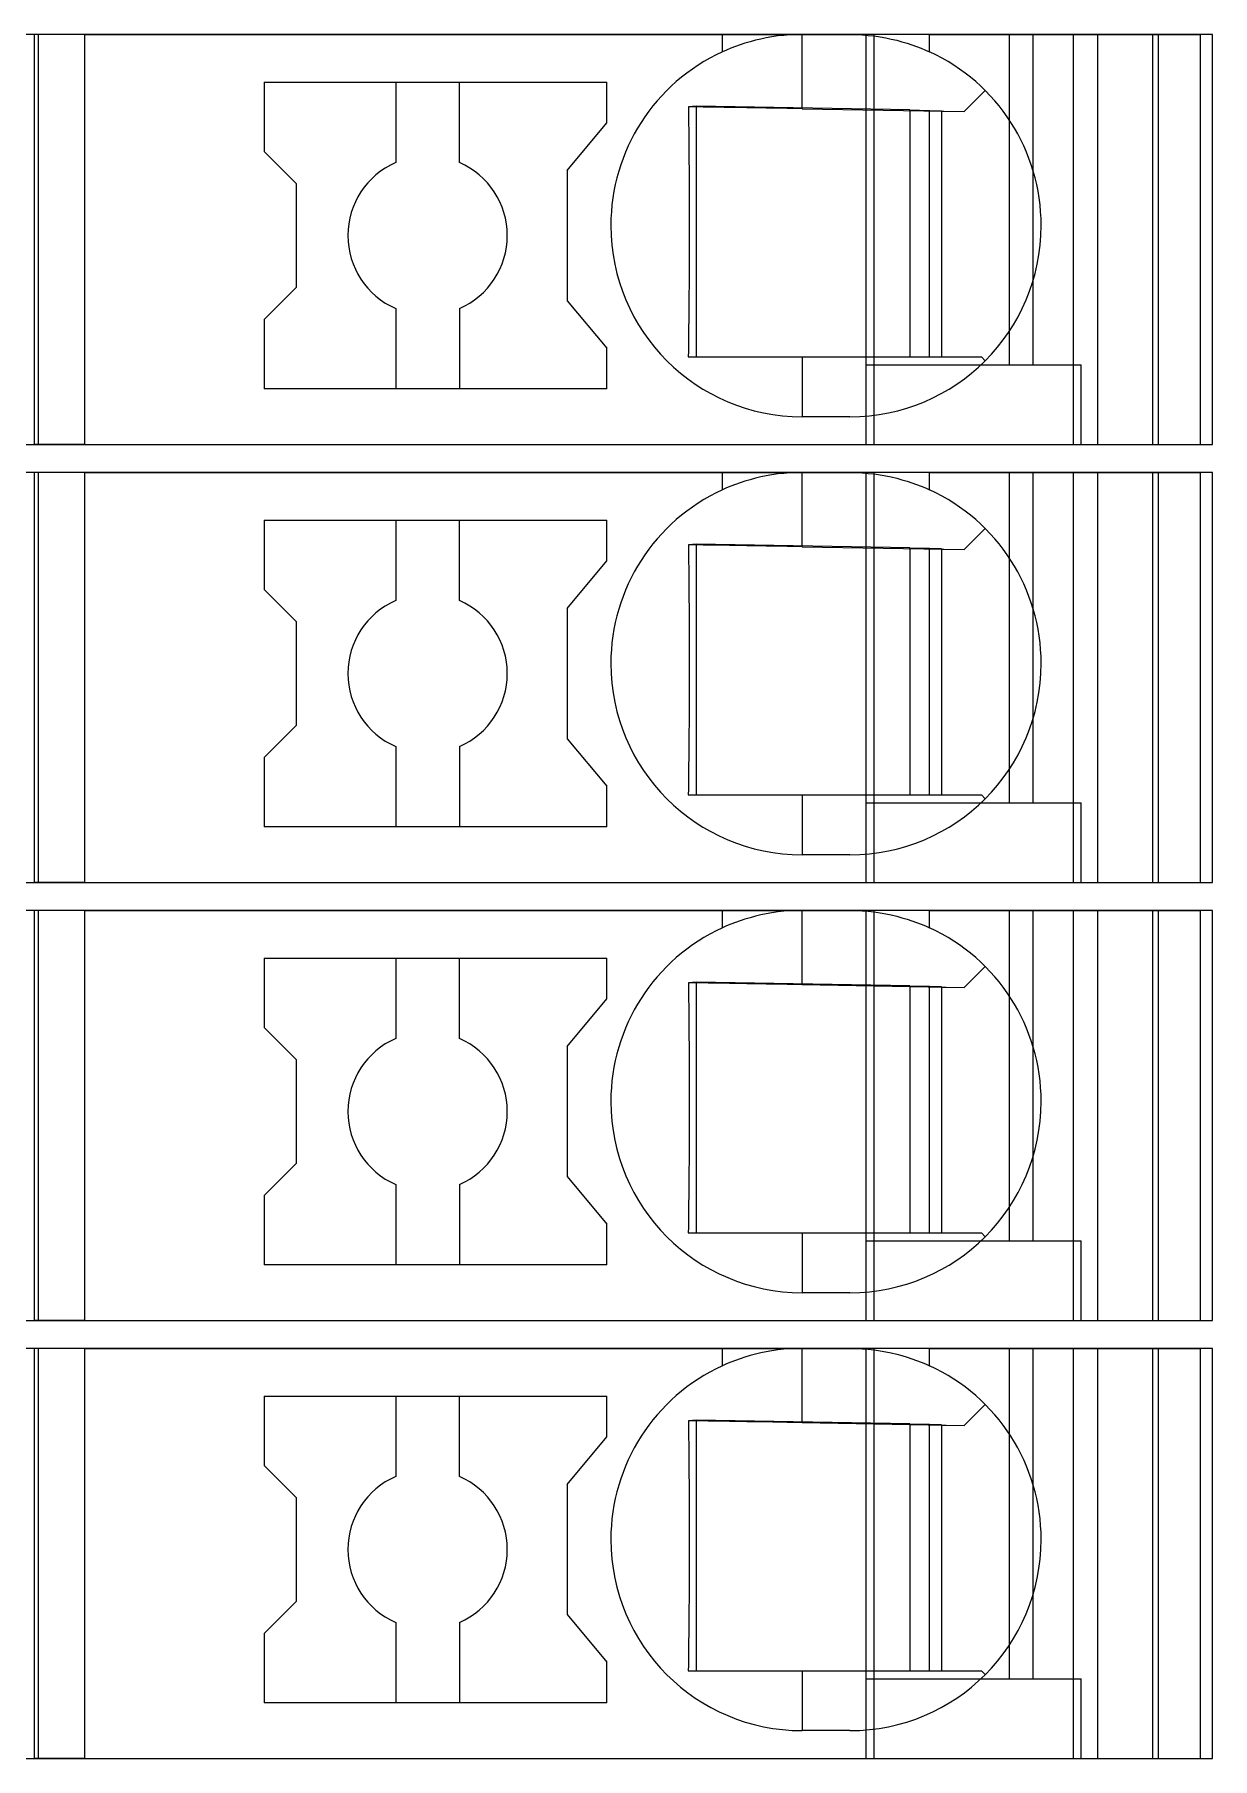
# Model space of a CAD drawing. Header units: millimetres. Extents: x 0 to 1680, y 0 to 1188.
# Drawn here: x 927.37 to 942.15, y 329.35 to 351 of the extents above; entities that cross this region are included whole.
import ezdxf
from ezdxf.enums import TextEntityAlignment as Align

# ---------------------------------------------------------------- set-up
doc = ezdxf.new("R2010")
doc.units = ezdxf.units.MM
for name, color, linetype, lineweight in [('EPLAN309', 5, 'Continuous', 5), ('EPLAN493', 5, 'Continuous', 5), ('MAIN-1', 7, 'Continuous', 5), ('MAIN-2', 7, 'Continuous', 5)]:
    doc.layers.add(name, color=color, linetype=linetype, lineweight=lineweight)
doc.styles.add('Tahoma', font='')
doc.styles.get('Tahoma').set_extended_font_data('Tahoma')

# ---------------------------------------------------------------- blocks, each defined once
blk = doc.blocks.new('EPLSYM_LibrarySPECIAL_Symbol12_Variant0_Placement8_10')
at = {"layer": 'EPLAN309', "lineweight": 13, "ltscale": 16}
blk.add_lwpolyline([(0, -5.15), (68.15, -5.15), (68.15, 0), (0, 0)], close=True, dxfattribs=at)
at = {"layer": 'EPLAN493', "color": 5, "style": 'Tahoma'}
blk.add_attdef('17_20450', text='', height=2.3478, dxfattribs=at).set_placement((0, -21.83478), align=Align.MIDDLE_RIGHT)
blk = doc.blocks.new('EPLSYM_LibrarySPECIAL_Symbol12_Variant0_Placement8_11')
at = {"layer": 'EPLAN309', "lineweight": 13, "ltscale": 16}
blk.add_lwpolyline([(0, -5.15), (68.15, -5.15), (68.15, 0), (0, 0)], close=True, dxfattribs=at)
at = {"layer": 'EPLAN493', "color": 5, "style": 'Tahoma'}
blk.add_attdef('17_20450', text='', height=2.3478, dxfattribs=at).set_placement((0, -21.83478), align=Align.MIDDLE_RIGHT)
blk = doc.blocks.new('EPLSYM_LibrarySPECIAL_Symbol12_Variant0_Placement8_12')
at = {"layer": 'EPLAN309', "lineweight": 13, "ltscale": 16}
blk.add_lwpolyline([(0, -5.15), (68.15, -5.15), (68.15, 0), (0, 0)], close=True, dxfattribs=at)
at = {"layer": 'EPLAN493', "color": 5, "style": 'Tahoma'}
blk.add_attdef('17_20450', text='', height=2.3478, dxfattribs=at).set_placement((0, -21.83478), align=Align.MIDDLE_RIGHT)
blk = doc.blocks.new('EPLSYM_LibrarySPECIAL_Symbol12_Variant0_Placement8_13')
at = {"layer": 'EPLAN309', "lineweight": 13, "ltscale": 16}
blk.add_lwpolyline([(0, -5.15), (68.15, -5.15), (68.15, 0), (0, 0)], close=True, dxfattribs=at)
at = {"layer": 'EPLAN493', "color": 5, "style": 'Tahoma'}
blk.add_attdef('17_20450', text='', height=2.3478, dxfattribs=at).set_placement((0, -21.83478), align=Align.MIDDLE_RIGHT)

msp = doc.modelspace()

# ---------------------------------------------------------------- linework, layer by layer
at = {"layer": 'MAIN-1'}
for p, q in [((928, 351), (927.367, 351)), ((927.367, 345.85), (927.367, 351)), ((928, 351), (936, 351)), ((928, 345.85), (928, 351)), ((936, 351), (937, 351)), ((936, 350.782), (936, 351)), ((936.551, 350.958), (936.481, 350.943)), ((936.622, 350.97), (936.551, 350.958)), ((936.696, 350.981), (936.622, 350.97)), ((936.771, 350.989), (936.696, 350.981)), ((936.847, 350.995), (936.771, 350.989)), ((936.923, 350.999), (936.847, 350.995)), ((937, 351), (936.923, 350.999)), ((937, 350.068), (937, 351)), ((937, 351), (937.6, 351)), ((937.6, 351), (937.677, 350.999)), ((938.6, 351), (937.6, 351)), ((937.677, 350.999), (937.753, 350.995)), ((937.753, 350.995), (937.829, 350.989)), ((937.829, 350.989), (937.904, 350.981)), ((937.904, 350.981), (937.978, 350.97)), ((937.978, 350.97), (938.049, 350.958)), ((938.049, 350.958), (938.119, 350.943)), ((938.6, 351), (942, 351)), ((938.6, 350.782), (938.6, 351)), ((942, 345.85), (942, 351)), ((936.052, 350.805), (936, 350.782)), ((936.106, 350.827), (936.052, 350.805)), ((936.163, 350.849), (936.106, 350.827)), ((936.222, 350.87), (936.163, 350.849)), ((936.283, 350.89), (936.222, 350.87)), ((936.347, 350.909), (936.283, 350.89)), ((936.413, 350.927), (936.347, 350.909)), ((936.481, 350.943), (936.413, 350.927)), ((938.119, 350.943), (938.187, 350.927)), ((938.187, 350.927), (938.253, 350.909)), ((938.253, 350.909), (938.317, 350.89)), ((938.317, 350.89), (938.378, 350.87)), ((938.378, 350.87), (938.437, 350.849)), ((938.437, 350.849), (938.494, 350.827)), ((938.494, 350.827), (938.548, 350.805)), ((938.548, 350.805), (938.6, 350.782)), ((930.25, 350.4), (930.25, 349.529)), ((930.25, 350.4), (934.55, 350.4)), ((931.9, 350.4), (931.9, 349.392)), ((932.7, 349.392), (932.7, 350.4)), ((934.55, 349.889), (934.55, 350.4)), ((939.033, 350.033), (939.297, 350.297)), ((935.574, 350.092), (935.574, 350.022)), ((935.635, 350.091), (935.574, 350.092)), ((935.696, 350.09), (935.635, 350.091)), ((935.671, 350.091), (935.671, 346.95)), ((935.759, 350.089), (935.696, 350.09)), ((935.822, 350.088), (935.759, 350.089)), ((935.887, 350.087), (935.822, 350.088)), ((935.953, 350.086), (935.887, 350.087)), ((936.021, 350.085), (935.953, 350.086)), ((936.09, 350.084), (936.021, 350.085)), ((936.16, 350.082), (936.09, 350.084)), ((936.233, 350.081), (936.16, 350.082)), ((936.307, 350.08), (936.233, 350.081)), ((934.05, 349.293), (934.55, 349.889)), ((935.574, 350.022), (935.575, 349.95)), ((935.575, 349.95), (935.576, 349.877)), ((935.576, 349.877), (935.577, 349.803)), ((936.385, 350.079), (936.307, 350.08)), ((936.464, 350.077), (936.385, 350.079)), ((936.547, 350.076), (936.464, 350.077)), ((936.632, 350.075), (936.547, 350.076)), ((936.72, 350.073), (936.632, 350.075)), ((936.812, 350.071), (936.72, 350.073)), ((936.905, 350.07), (936.812, 350.071)), ((937, 350.068), (936.905, 350.07)), ((937, 350.068), (939.033, 350.033)), ((938.35, 350.045), (938.35, 346.95)), ((938.6, 346.95), (938.6, 350.04)), ((938.75, 350.038), (938.75, 346.95)), ((935.577, 349.803), (935.577, 349.727)), ((935.577, 349.727), (935.578, 349.649)), ((935.578, 349.649), (935.579, 349.57)), ((930.65, 349.129), (930.25, 349.529)), ((935.579, 349.57), (935.58, 349.488)), ((935.58, 349.488), (935.58, 349.404)), ((934.05, 349.293), (934.05, 347.657)), ((935.58, 349.404), (935.581, 349.317)), ((935.581, 349.317), (935.581, 349.226)), ((935.581, 349.226), (935.582, 349.132)), ((930.65, 349.129), (930.65, 347.821)), ((935.582, 349.132), (935.582, 349.034)), ((935.582, 349.034), (935.583, 348.931)), ((935.583, 348.931), (935.583, 348.824)), ((935.583, 348.824), (935.583, 348.713)), ((935.583, 348.713), (935.583, 348.6)), ((935.583, 348.6), (935.583, 348.479)), ((935.583, 348.479), (935.583, 348.361)), ((935.583, 348.361), (935.583, 348.247)), ((935.583, 348.247), (935.582, 348.138)), ((935.582, 348.138), (935.582, 348.034)), ((935.582, 348.034), (935.581, 347.934)), ((935.581, 347.934), (935.581, 347.839)), ((930.65, 347.821), (930.25, 347.421)), ((935.58, 347.748), (935.579, 347.659)), ((935.581, 347.839), (935.58, 347.748)), ((931.9, 347.558), (931.9, 346.55)), ((932.7, 347.558), (932.7, 346.55)), ((934.05, 347.657), (934.55, 347.061)), ((935.578, 347.49), (935.577, 347.408)), ((935.579, 347.659), (935.578, 347.573)), ((935.578, 347.573), (935.578, 347.49)), ((930.25, 347.421), (930.25, 346.55)), ((935.576, 347.329), (935.575, 347.25)), ((935.577, 347.408), (935.576, 347.329)), ((934.55, 346.55), (934.55, 347.061)), ((935.574, 347.098), (935.573, 347.024)), ((935.575, 347.25), (935.574, 347.174)), ((935.574, 347.174), (935.574, 347.098)), ((935.573, 347.024), (935.572, 346.95)), ((935.572, 346.95), (935.633, 346.95)), ((935.633, 346.95), (935.695, 346.95)), ((935.695, 346.95), (935.759, 346.95)), ((935.759, 346.95), (935.823, 346.95)), ((935.823, 346.95), (935.889, 346.95)), ((935.889, 346.95), (935.955, 346.95)), ((935.955, 346.95), (936.024, 346.95)), ((936.024, 346.95), (936.093, 346.95)), ((936.093, 346.95), (936.165, 346.95)), ((936.165, 346.95), (936.239, 346.95)), ((936.239, 346.95), (936.314, 346.95)), ((936.314, 346.95), (936.392, 346.95)), ((936.392, 346.95), (936.472, 346.95)), ((936.472, 346.95), (936.555, 346.95)), ((936.555, 346.95), (936.64, 346.95)), ((936.64, 346.95), (936.727, 346.95)), ((936.727, 346.95), (936.817, 346.95)), ((936.817, 346.95), (936.908, 346.95)), ((936.908, 346.95), (937, 346.95)), ((937, 346.95), (937, 346.2)), ((937, 346.95), (939.25, 346.95)), ((939.297, 346.903), (939.25, 346.95)), ((934.55, 346.55), (930.25, 346.55)), ((937.6, 346.2), (937, 346.2)), ((928, 345.85), (927.367, 345.85)), ((928, 345.85), (942, 345.85)), ((940.5, 345.85), (940.5, 345.85)), ((928, 345.5), (927.367, 345.5)), ((927.367, 340.35), (927.367, 345.5)), ((928, 345.5), (936, 345.5)), ((928, 340.35), (928, 345.5)), ((936, 345.5), (937, 345.5)), ((936, 345.282), (936, 345.5)), ((936.106, 345.327), (936.052, 345.305)), ((936.163, 345.349), (936.106, 345.327)), ((936.222, 345.37), (936.163, 345.349)), ((936.283, 345.39), (936.222, 345.37)), ((936.347, 345.409), (936.283, 345.39)), ((936.413, 345.427), (936.347, 345.409)), ((936.481, 345.443), (936.413, 345.427)), ((936.551, 345.458), (936.481, 345.443)), ((936.622, 345.47), (936.551, 345.458)), ((936.696, 345.481), (936.622, 345.47)), ((936.771, 345.489), (936.696, 345.481)), ((936.847, 345.495), (936.771, 345.489)), ((936.923, 345.499), (936.847, 345.495)), ((937, 345.5), (936.923, 345.499)), ((937, 344.568), (937, 345.5)), ((937, 345.5), (937.6, 345.5)), ((937.6, 345.5), (937.677, 345.499)), ((938.6, 345.5), (937.6, 345.5)), ((937.677, 345.499), (937.753, 345.495)), ((937.753, 345.495), (937.829, 345.489)), ((937.829, 345.489), (937.904, 345.481)), ((937.904, 345.481), (937.978, 345.47)), ((937.978, 345.47), (938.049, 345.458)), ((938.049, 345.458), (938.119, 345.443)), ((938.119, 345.443), (938.187, 345.427)), ((938.187, 345.427), (938.253, 345.409)), ((938.253, 345.409), (938.317, 345.39)), ((938.317, 345.39), (938.378, 345.37)), ((938.378, 345.37), (938.437, 345.349)), ((938.437, 345.349), (938.494, 345.327)), ((938.494, 345.327), (938.548, 345.305)), ((938.6, 345.5), (942, 345.5)), ((938.6, 345.282), (938.6, 345.5)), ((942, 340.35), (942, 345.5)), ((936.052, 345.305), (936, 345.282)), ((938.548, 345.305), (938.6, 345.282)), ((930.25, 344.9), (930.25, 344.029)), ((930.25, 344.9), (934.55, 344.9)), ((931.9, 344.9), (931.9, 343.892)), ((932.7, 343.892), (932.7, 344.9)), ((934.55, 344.389), (934.55, 344.9)), ((939.033, 344.533), (939.297, 344.797)), ((935.574, 344.592), (935.574, 344.522)), ((935.635, 344.591), (935.574, 344.592)), ((935.574, 344.522), (935.575, 344.45)), ((935.696, 344.59), (935.635, 344.591)), ((935.671, 344.591), (935.671, 341.45)), ((935.759, 344.589), (935.696, 344.59)), ((935.822, 344.588), (935.759, 344.589)), ((935.887, 344.587), (935.822, 344.588)), ((935.953, 344.586), (935.887, 344.587)), ((936.021, 344.585), (935.953, 344.586)), ((936.09, 344.584), (936.021, 344.585)), ((936.16, 344.582), (936.09, 344.584)), ((936.233, 344.581), (936.16, 344.582)), ((936.307, 344.58), (936.233, 344.581)), ((936.385, 344.579), (936.307, 344.58)), ((936.464, 344.577), (936.385, 344.579)), ((936.547, 344.576), (936.464, 344.577)), ((936.632, 344.575), (936.547, 344.576)), ((936.72, 344.573), (936.632, 344.575)), ((936.812, 344.571), (936.72, 344.573)), ((936.905, 344.57), (936.812, 344.571)), ((937, 344.568), (936.905, 344.57)), ((937, 344.568), (939.033, 344.533)), ((938.35, 344.545), (938.35, 341.45)), ((938.6, 341.45), (938.6, 344.54)), ((938.75, 344.538), (938.75, 341.45)), ((934.05, 343.793), (934.55, 344.389)), ((935.575, 344.45), (935.576, 344.377)), ((935.576, 344.377), (935.577, 344.303)), ((935.577, 344.303), (935.577, 344.227)), ((930.65, 343.629), (930.25, 344.029)), ((935.577, 344.227), (935.578, 344.149)), ((935.578, 344.149), (935.579, 344.07)), ((935.579, 344.07), (935.58, 343.988)), ((935.58, 343.988), (935.58, 343.904)), ((935.58, 343.904), (935.581, 343.817)), ((935.581, 343.817), (935.581, 343.726)), ((930.65, 343.629), (930.65, 342.321)), ((934.05, 343.793), (934.05, 342.157)), ((935.581, 343.726), (935.582, 343.632)), ((935.582, 343.632), (935.582, 343.534)), ((935.582, 343.534), (935.583, 343.431)), ((935.583, 343.431), (935.583, 343.324)), ((935.583, 343.324), (935.583, 343.213)), ((935.583, 343.213), (935.583, 343.1)), ((935.583, 343.1), (935.583, 342.979)), ((935.583, 342.979), (935.583, 342.861)), ((935.583, 342.747), (935.582, 342.638)), ((935.583, 342.861), (935.583, 342.747)), ((935.582, 342.534), (935.581, 342.434)), ((935.582, 342.638), (935.582, 342.534)), ((930.65, 342.321), (930.25, 341.921)), ((935.581, 342.339), (935.58, 342.248)), ((935.581, 342.434), (935.581, 342.339)), ((934.05, 342.157), (934.55, 341.561)), ((935.579, 342.159), (935.578, 342.073)), ((935.578, 342.073), (935.578, 341.99)), ((935.58, 342.248), (935.579, 342.159)), ((930.25, 341.921), (930.25, 341.05)), ((931.9, 342.058), (931.9, 341.05)), ((932.7, 342.058), (932.7, 341.05)), ((935.577, 341.908), (935.576, 341.829)), ((935.578, 341.99), (935.577, 341.908)), ((935.575, 341.75), (935.574, 341.674)), ((935.574, 341.674), (935.574, 341.598)), ((935.576, 341.829), (935.575, 341.75)), ((934.55, 341.05), (934.55, 341.561)), ((935.573, 341.524), (935.572, 341.45)), ((935.572, 341.45), (935.633, 341.45)), ((935.574, 341.598), (935.573, 341.524)), ((935.633, 341.45), (935.695, 341.45)), ((935.695, 341.45), (935.759, 341.45)), ((935.759, 341.45), (935.823, 341.45)), ((935.823, 341.45), (935.889, 341.45)), ((935.889, 341.45), (935.955, 341.45)), ((935.955, 341.45), (936.024, 341.45)), ((936.024, 341.45), (936.093, 341.45)), ((936.093, 341.45), (936.165, 341.45)), ((936.165, 341.45), (936.239, 341.45)), ((936.239, 341.45), (936.314, 341.45)), ((936.314, 341.45), (936.392, 341.45)), ((936.392, 341.45), (936.472, 341.45)), ((936.472, 341.45), (936.555, 341.45)), ((936.555, 341.45), (936.64, 341.45)), ((936.64, 341.45), (936.727, 341.45)), ((936.727, 341.45), (936.817, 341.45)), ((936.817, 341.45), (936.908, 341.45)), ((936.908, 341.45), (937, 341.45)), ((937, 341.45), (937, 340.7)), ((937, 341.45), (939.25, 341.45)), ((939.297, 341.403), (939.25, 341.45)), ((934.55, 341.05), (930.25, 341.05)), ((937.6, 340.7), (937, 340.7)), ((928, 340.35), (927.367, 340.35)), ((928, 340.35), (942, 340.35)), ((940.5, 340.35), (940.5, 340.35)), ((928, 340), (927.367, 340)), ((927.367, 334.85), (927.367, 340)), ((928, 340), (936, 340)), ((928, 334.85), (928, 340)), ((936, 340), (937, 340)), ((936, 339.782), (936, 340)), ((936.347, 339.909), (936.283, 339.89)), ((936.413, 339.927), (936.347, 339.909)), ((936.481, 339.943), (936.413, 339.927)), ((936.551, 339.958), (936.481, 339.943)), ((936.622, 339.97), (936.551, 339.958)), ((936.696, 339.981), (936.622, 339.97)), ((936.771, 339.989), (936.696, 339.981)), ((936.847, 339.995), (936.771, 339.989)), ((936.923, 339.999), (936.847, 339.995)), ((937, 340), (936.923, 339.999)), ((937, 339.068), (937, 340)), ((937, 340), (937.6, 340)), ((937.6, 340), (937.677, 339.999)), ((938.6, 340), (937.6, 340)), ((937.677, 339.999), (937.753, 339.995)), ((937.753, 339.995), (937.829, 339.989)), ((937.829, 339.989), (937.904, 339.981)), ((937.904, 339.981), (937.978, 339.97)), ((937.978, 339.97), (938.049, 339.958)), ((938.049, 339.958), (938.119, 339.943)), ((938.119, 339.943), (938.187, 339.927)), ((938.187, 339.927), (938.253, 339.909)), ((938.253, 339.909), (938.317, 339.89)), ((938.6, 340), (942, 340)), ((938.6, 339.782), (938.6, 340)), ((942, 334.85), (942, 340)), ((936.052, 339.805), (936, 339.782)), ((936.106, 339.827), (936.052, 339.805)), ((936.163, 339.849), (936.106, 339.827)), ((936.222, 339.87), (936.163, 339.849)), ((936.283, 339.89), (936.222, 339.87)), ((938.317, 339.89), (938.378, 339.87)), ((938.378, 339.87), (938.437, 339.849)), ((938.437, 339.849), (938.494, 339.827)), ((938.494, 339.827), (938.548, 339.805)), ((938.548, 339.805), (938.6, 339.782)), ((930.25, 339.4), (930.25, 338.529)), ((930.25, 339.4), (934.55, 339.4)), ((931.9, 339.4), (931.9, 338.392)), ((932.7, 338.392), (932.7, 339.4)), ((934.55, 338.889), (934.55, 339.4)), ((939.033, 339.033), (939.297, 339.297)), ((935.574, 339.092), (935.574, 339.022)), ((935.635, 339.091), (935.574, 339.092)), ((935.696, 339.09), (935.635, 339.091)), ((935.671, 339.091), (935.671, 335.95)), ((935.759, 339.089), (935.696, 339.09)), ((935.822, 339.088), (935.759, 339.089)), ((935.887, 339.087), (935.822, 339.088)), ((935.953, 339.086), (935.887, 339.087)), ((936.021, 339.085), (935.953, 339.086)), ((936.09, 339.084), (936.021, 339.085)), ((936.16, 339.082), (936.09, 339.084)), ((936.233, 339.081), (936.16, 339.082)), ((936.307, 339.08), (936.233, 339.081)), ((936.385, 339.079), (936.307, 339.08)), ((936.464, 339.077), (936.385, 339.079)), ((936.547, 339.076), (936.464, 339.077)), ((936.632, 339.075), (936.547, 339.076)), ((936.72, 339.073), (936.632, 339.075)), ((936.812, 339.071), (936.72, 339.073)), ((936.905, 339.07), (936.812, 339.071)), ((937, 339.068), (936.905, 339.07)), ((937, 339.068), (939.033, 339.033)), ((938.35, 339.045), (938.35, 335.95)), ((938.6, 335.95), (938.6, 339.04)), ((934.05, 338.293), (934.55, 338.889)), ((935.574, 339.022), (935.575, 338.95)), ((935.575, 338.95), (935.576, 338.877)), ((935.576, 338.877), (935.577, 338.803)), ((938.75, 339.038), (938.75, 335.95)), ((935.577, 338.803), (935.577, 338.727)), ((935.577, 338.727), (935.578, 338.649)), ((935.578, 338.649), (935.579, 338.57)), ((930.65, 338.129), (930.25, 338.529)), ((935.579, 338.57), (935.58, 338.488)), ((935.58, 338.488), (935.58, 338.404)), ((935.58, 338.404), (935.581, 338.317)), ((934.05, 338.293), (934.05, 336.657)), ((935.581, 338.317), (935.581, 338.226)), ((935.581, 338.226), (935.582, 338.132)), ((930.65, 338.129), (930.65, 336.821)), ((935.582, 338.132), (935.582, 338.034)), ((935.582, 338.034), (935.583, 337.931)), ((935.583, 337.931), (935.583, 337.824)), ((935.583, 337.824), (935.583, 337.713)), ((935.583, 337.713), (935.583, 337.6)), ((935.583, 337.6), (935.583, 337.479)), ((935.583, 337.479), (935.583, 337.361)), ((935.583, 337.361), (935.583, 337.247)), ((935.583, 337.247), (935.582, 337.138)), ((935.582, 337.138), (935.582, 337.034)), ((935.582, 337.034), (935.581, 336.934)), ((935.581, 336.934), (935.581, 336.839)), ((930.65, 336.821), (930.25, 336.421)), ((935.579, 336.659), (935.578, 336.573)), ((935.58, 336.748), (935.579, 336.659)), ((935.581, 336.839), (935.58, 336.748)), ((931.9, 336.558), (931.9, 335.55)), ((932.7, 336.558), (932.7, 335.55)), ((934.05, 336.657), (934.55, 336.061)), ((935.578, 336.49), (935.577, 336.408)), ((935.578, 336.573), (935.578, 336.49)), ((930.25, 336.421), (930.25, 335.55)), ((935.575, 336.25), (935.574, 336.174)), ((935.576, 336.329), (935.575, 336.25)), ((935.577, 336.408), (935.576, 336.329)), ((934.55, 335.55), (934.55, 336.061)), ((935.573, 336.024), (935.572, 335.95)), ((935.574, 336.098), (935.573, 336.024)), ((935.574, 336.174), (935.574, 336.098)), ((935.572, 335.95), (935.633, 335.95)), ((935.633, 335.95), (935.695, 335.95)), ((935.695, 335.95), (935.759, 335.95)), ((935.759, 335.95), (935.823, 335.95)), ((935.823, 335.95), (935.889, 335.95)), ((935.889, 335.95), (935.955, 335.95)), ((935.955, 335.95), (936.024, 335.95)), ((936.024, 335.95), (936.093, 335.95)), ((936.093, 335.95), (936.165, 335.95)), ((936.165, 335.95), (936.239, 335.95)), ((936.239, 335.95), (936.314, 335.95)), ((936.314, 335.95), (936.392, 335.95)), ((936.392, 335.95), (936.472, 335.95)), ((936.472, 335.95), (936.555, 335.95)), ((936.555, 335.95), (936.64, 335.95)), ((936.64, 335.95), (936.727, 335.95)), ((936.727, 335.95), (936.817, 335.95)), ((936.817, 335.95), (936.908, 335.95)), ((936.908, 335.95), (937, 335.95)), ((937, 335.95), (937, 335.2)), ((937, 335.95), (939.25, 335.95)), ((939.297, 335.903), (939.25, 335.95)), ((934.55, 335.55), (930.25, 335.55)), ((937.6, 335.2), (937, 335.2)), ((928, 334.85), (927.367, 334.85)), ((928, 334.85), (942, 334.85)), ((940.5, 334.85), (940.5, 334.85)), ((928, 334.5), (927.367, 334.5)), ((927.367, 329.35), (927.367, 334.5)), ((928, 334.5), (936, 334.5)), ((928, 329.35), (928, 334.5)), ((936, 334.5), (937, 334.5)), ((936, 334.282), (936, 334.5)), ((936.847, 334.495), (936.771, 334.489)), ((936.923, 334.499), (936.847, 334.495)), ((937, 334.5), (936.923, 334.499)), ((937, 333.568), (937, 334.5)), ((937, 334.5), (937.6, 334.5)), ((937.6, 334.5), (937.677, 334.499)), ((938.6, 334.5), (937.6, 334.5)), ((937.677, 334.499), (937.753, 334.495)), ((937.753, 334.495), (937.829, 334.489)), ((938.6, 334.5), (942, 334.5)), ((938.6, 334.282), (938.6, 334.5)), ((942, 329.35), (942, 334.5)), ((936.052, 334.305), (936, 334.282)), ((936.106, 334.327), (936.052, 334.305)), ((936.163, 334.349), (936.106, 334.327)), ((936.222, 334.37), (936.163, 334.349)), ((936.283, 334.39), (936.222, 334.37)), ((936.347, 334.409), (936.283, 334.39)), ((936.413, 334.427), (936.347, 334.409)), ((936.481, 334.443), (936.413, 334.427)), ((936.551, 334.458), (936.481, 334.443)), ((936.622, 334.47), (936.551, 334.458)), ((936.696, 334.481), (936.622, 334.47)), ((936.771, 334.489), (936.696, 334.481)), ((937.829, 334.489), (937.904, 334.481)), ((937.904, 334.481), (937.978, 334.47)), ((937.978, 334.47), (938.049, 334.458)), ((938.049, 334.458), (938.119, 334.443)), ((938.119, 334.443), (938.187, 334.427)), ((938.187, 334.427), (938.253, 334.409)), ((938.253, 334.409), (938.317, 334.39)), ((938.317, 334.39), (938.378, 334.37)), ((938.378, 334.37), (938.437, 334.349)), ((938.437, 334.349), (938.494, 334.327)), ((938.494, 334.327), (938.548, 334.305)), ((938.548, 334.305), (938.6, 334.282)), ((930.25, 333.9), (930.25, 333.029)), ((930.25, 333.9), (934.55, 333.9)), ((931.9, 333.9), (931.9, 332.892)), ((932.7, 332.892), (932.7, 333.9)), ((934.55, 333.389), (934.55, 333.9)), ((939.033, 333.533), (939.297, 333.797)), ((935.574, 333.592), (935.574, 333.522)), ((935.635, 333.591), (935.574, 333.592)), ((935.574, 333.522), (935.575, 333.45)), ((935.575, 333.45), (935.576, 333.377)), ((935.696, 333.59), (935.635, 333.591)), ((935.671, 333.591), (935.671, 330.45)), ((935.759, 333.589), (935.696, 333.59)), ((935.822, 333.588), (935.759, 333.589)), ((935.887, 333.587), (935.822, 333.588)), ((935.953, 333.586), (935.887, 333.587)), ((936.021, 333.585), (935.953, 333.586)), ((936.09, 333.584), (936.021, 333.585)), ((936.16, 333.582), (936.09, 333.584)), ((936.233, 333.581), (936.16, 333.582)), ((936.307, 333.58), (936.233, 333.581)), ((936.385, 333.579), (936.307, 333.58)), ((936.464, 333.577), (936.385, 333.579)), ((936.547, 333.576), (936.464, 333.577)), ((936.632, 333.575), (936.547, 333.576)), ((936.72, 333.573), (936.632, 333.575)), ((936.812, 333.571), (936.72, 333.573)), ((936.905, 333.57), (936.812, 333.571)), ((937, 333.568), (936.905, 333.57)), ((937, 333.568), (939.033, 333.533)), ((938.35, 333.545), (938.35, 330.45)), ((938.6, 330.45), (938.6, 333.54)), ((938.75, 333.538), (938.75, 330.45)), ((934.05, 332.793), (934.55, 333.389)), ((935.576, 333.377), (935.577, 333.303)), ((935.577, 333.303), (935.577, 333.227)), ((935.577, 333.227), (935.578, 333.149)), ((930.65, 332.629), (930.25, 333.029)), ((935.578, 333.149), (935.579, 333.07)), ((935.579, 333.07), (935.58, 332.988)), ((935.58, 332.988), (935.58, 332.904)), ((934.05, 332.793), (934.05, 331.157)), ((935.58, 332.904), (935.581, 332.817)), ((935.581, 332.817), (935.581, 332.726)), ((930.65, 332.629), (930.65, 331.321)), ((935.581, 332.726), (935.582, 332.632)), ((935.582, 332.632), (935.582, 332.534)), ((935.582, 332.534), (935.583, 332.431)), ((935.583, 332.431), (935.583, 332.324)), ((935.583, 332.324), (935.583, 332.213)), ((935.583, 332.213), (935.583, 332.1)), ((935.583, 332.1), (935.583, 331.979)), ((935.583, 331.979), (935.583, 331.861)), ((935.583, 331.747), (935.582, 331.638)), ((935.583, 331.861), (935.583, 331.747)), ((935.582, 331.534), (935.581, 331.434)), ((935.582, 331.638), (935.582, 331.534)), ((930.65, 331.321), (930.25, 330.921)), ((935.58, 331.248), (935.579, 331.159)), ((935.581, 331.339), (935.58, 331.248)), ((935.581, 331.434), (935.581, 331.339)), ((931.9, 331.058), (931.9, 330.05)), ((932.7, 331.058), (932.7, 330.05)), ((934.05, 331.157), (934.55, 330.561)), ((935.579, 331.159), (935.578, 331.073)), ((935.578, 331.073), (935.578, 330.99)), ((930.25, 330.921), (930.25, 330.05)), ((935.576, 330.829), (935.575, 330.75)), ((935.577, 330.908), (935.576, 330.829)), ((935.578, 330.99), (935.577, 330.908)), ((935.574, 330.598), (935.573, 330.524)), ((935.575, 330.75), (935.574, 330.674)), ((935.574, 330.674), (935.574, 330.598)), ((934.55, 330.05), (934.55, 330.561)), ((935.573, 330.524), (935.572, 330.45)), ((935.572, 330.45), (935.633, 330.45)), ((935.633, 330.45), (935.695, 330.45)), ((935.695, 330.45), (935.759, 330.45)), ((935.759, 330.45), (935.823, 330.45)), ((935.823, 330.45), (935.889, 330.45)), ((935.889, 330.45), (935.955, 330.45)), ((935.955, 330.45), (936.024, 330.45)), ((936.024, 330.45), (936.093, 330.45)), ((936.093, 330.45), (936.165, 330.45)), ((936.165, 330.45), (936.239, 330.45)), ((936.239, 330.45), (936.314, 330.45)), ((936.314, 330.45), (936.392, 330.45)), ((936.392, 330.45), (936.472, 330.45)), ((936.472, 330.45), (936.555, 330.45)), ((936.555, 330.45), (936.64, 330.45)), ((936.64, 330.45), (936.727, 330.45)), ((936.727, 330.45), (936.817, 330.45)), ((936.817, 330.45), (936.908, 330.45)), ((936.908, 330.45), (937, 330.45)), ((937, 330.45), (937, 329.7)), ((937, 330.45), (939.25, 330.45)), ((939.297, 330.403), (939.25, 330.45)), ((934.55, 330.05), (930.25, 330.05)), ((937.6, 329.7), (937, 329.7)), ((928, 329.35), (927.367, 329.35)), ((928, 329.35), (942, 329.35)), ((940.5, 329.35), (940.5, 329.35))]:
    msp.add_line(p, q, dxfattribs=at)
for centre, radius, start, end in [((937, 348.6), 2.4, 114.6244, 180), ((937.6, 348.6), 2.4, 0, 65.3756), ((932.3, 348.475), 1, 113.5782, 180), ((932.3, 348.475), 1, 0, 66.4218), ((937, 348.6), 2.4, 180, 270), ((937.6, 348.6), 2.4, 270, 0), ((932.3, 348.475), 1, 180, 246.4218), ((932.3, 348.475), 1, 293.5782, 0), ((937, 343.1), 2.4, 114.6244, 180), ((937.6, 343.1), 2.4, 0, 65.3756), ((932.3, 342.975), 1, 113.5782, 180), ((932.3, 342.975), 1, 0, 66.4218), ((932.3, 342.975), 1, 180, 246.4218), ((932.3, 342.975), 1, 293.5782, 0), ((937, 343.1), 2.4, 180, 270), ((937.6, 343.1), 2.4, 270, 0), ((937, 337.6), 2.4, 114.6244, 180), ((937.6, 337.6), 2.4, 0, 65.3756), ((932.3, 337.475), 1, 113.5782, 180), ((932.3, 337.475), 1, 0, 66.4218), ((937, 337.6), 2.4, 180, 270), ((937.6, 337.6), 2.4, 270, 0), ((932.3, 337.475), 1, 180, 246.4218), ((932.3, 337.475), 1, 293.5782, 0), ((937, 332.1), 2.4, 114.6244, 180), ((937.6, 332.1), 2.4, 0, 65.3756), ((932.3, 331.975), 1, 113.5782, 180), ((932.3, 331.975), 1, 0, 66.4218), ((932.3, 331.975), 1, 180, 246.4218), ((932.3, 331.975), 1, 293.5782, 0), ((937, 332.1), 2.4, 180, 270), ((937.6, 332.1), 2.4, 270, 0)]:
    msp.add_arc(centre, radius, start, end, dxfattribs=at)
at = {"layer": 'MAIN-2'}
for p, q in [((927.414, 351), (927.414, 345.85)), ((937.8, 351), (937.8, 345.85)), ((937.898, 351), (937.898, 345.85)), ((939.6, 351), (939.6, 346.85)), ((939.9, 346.85), (939.9, 351)), ((940.4, 351), (940.4, 345.85)), ((940.709, 345.85), (940.709, 351)), ((941.4, 345.85), (941.4, 351)), ((941.47, 351), (941.47, 345.85)), ((935.671, 350.1), (935.574, 350.092)), ((935.671, 350.1), (935.671, 350.091)), ((938.35, 350.053), (935.671, 350.1)), ((938.35, 350.048), (938.35, 350.053)), ((938.6, 350.043), (938.35, 350.048)), ((938.35, 350.048), (938.35, 350.045)), ((938.6, 350.043), (938.6, 350.042)), ((938.75, 350.039), (938.6, 350.042)), ((938.6, 350.04), (938.6, 350.042)), ((938.75, 350.038), (938.75, 350.039)), ((938.75, 350.038), (939.033, 350.033)), ((938.75, 350.038), (938.75, 350.038)), ((937.8, 346.85), (940.5, 346.85)), ((938.35, 346.95), (938.35, 346.95)), ((938.6, 346.95), (938.6, 346.95)), ((939.297, 346.903), (939.297, 346.903)), ((940.5, 345.85), (940.5, 346.85)), ((927.414, 345.5), (927.414, 340.35)), ((937.8, 345.5), (937.8, 340.35)), ((937.898, 345.5), (937.898, 340.35)), ((939.6, 345.5), (939.6, 341.35)), ((939.9, 341.35), (939.9, 345.5)), ((940.4, 345.5), (940.4, 340.35)), ((940.709, 340.35), (940.709, 345.5)), ((941.4, 340.35), (941.4, 345.5)), ((941.47, 345.5), (941.47, 340.35)), ((935.671, 344.6), (935.574, 344.592)), ((935.671, 344.6), (935.671, 344.591)), ((938.35, 344.553), (935.671, 344.6)), ((938.35, 344.548), (938.35, 344.553)), ((938.6, 344.543), (938.35, 344.548)), ((938.35, 344.548), (938.35, 344.545)), ((938.6, 344.543), (938.6, 344.542)), ((938.75, 344.539), (938.6, 344.542)), ((938.6, 344.54), (938.6, 344.542)), ((938.75, 344.538), (938.75, 344.539)), ((938.75, 344.538), (939.033, 344.533)), ((938.75, 344.538), (938.75, 344.538)), ((938.35, 341.45), (938.35, 341.45)), ((938.6, 341.45), (938.6, 341.45)), ((937.8, 341.35), (940.5, 341.35)), ((939.297, 341.403), (939.297, 341.403)), ((940.5, 340.35), (940.5, 341.35)), ((927.414, 340), (927.414, 334.85)), ((937.8, 340), (937.8, 334.85)), ((937.898, 340), (937.898, 334.85)), ((939.6, 340), (939.6, 335.85)), ((939.9, 335.85), (939.9, 340)), ((940.4, 340), (940.4, 334.85)), ((940.709, 334.85), (940.709, 340)), ((941.4, 334.85), (941.4, 340)), ((941.47, 340), (941.47, 334.85)), ((935.671, 339.1), (935.574, 339.092)), ((935.671, 339.1), (935.671, 339.091)), ((938.35, 339.053), (935.671, 339.1)), ((938.35, 339.048), (938.35, 339.053)), ((938.6, 339.043), (938.35, 339.048)), ((938.35, 339.048), (938.35, 339.045)), ((938.6, 339.043), (938.6, 339.042)), ((938.75, 339.039), (938.6, 339.042)), ((938.6, 339.04), (938.6, 339.042)), ((938.75, 339.038), (938.75, 339.039)), ((938.75, 339.038), (939.033, 339.033)), ((938.75, 339.038), (938.75, 339.038)), ((937.8, 335.85), (940.5, 335.85)), ((938.35, 335.95), (938.35, 335.95)), ((938.6, 335.95), (938.6, 335.95)), ((939.297, 335.903), (939.297, 335.903)), ((940.5, 334.85), (940.5, 335.85)), ((927.414, 334.5), (927.414, 329.35)), ((937.8, 334.5), (937.8, 329.35)), ((937.898, 334.5), (937.898, 329.35)), ((939.6, 334.5), (939.6, 330.35)), ((939.9, 330.35), (939.9, 334.5)), ((940.4, 334.5), (940.4, 329.35)), ((940.709, 329.35), (940.709, 334.5)), ((941.4, 329.35), (941.4, 334.5)), ((941.47, 334.5), (941.47, 329.35)), ((935.671, 333.6), (935.574, 333.592)), ((935.671, 333.6), (935.671, 333.591)), ((938.35, 333.553), (935.671, 333.6)), ((938.35, 333.548), (938.35, 333.553)), ((938.6, 333.543), (938.35, 333.548)), ((938.35, 333.548), (938.35, 333.545)), ((938.6, 333.543), (938.6, 333.542)), ((938.75, 333.539), (938.6, 333.542)), ((938.6, 333.54), (938.6, 333.542)), ((938.75, 333.538), (938.75, 333.539)), ((938.75, 333.538), (939.033, 333.533)), ((938.75, 333.538), (938.75, 333.538)), ((938.35, 330.45), (938.35, 330.45)), ((938.6, 330.45), (938.6, 330.45)), ((939.297, 330.403), (939.297, 330.403)), ((937.8, 330.35), (940.5, 330.35)), ((940.5, 329.35), (940.5, 330.35))]:
    msp.add_line(p, q, dxfattribs=at)

# ---------------------------------------------------------------- block references
for name, p in [('EPLSYM_LibrarySPECIAL_Symbol12_Variant0_Placement8_10', (874, 351)), ('EPLSYM_LibrarySPECIAL_Symbol12_Variant0_Placement8_11', (874, 345.5)), ('EPLSYM_LibrarySPECIAL_Symbol12_Variant0_Placement8_12', (874, 340)), ('EPLSYM_LibrarySPECIAL_Symbol12_Variant0_Placement8_13', (874, 334.5))]:
    msp.add_blockref(name, p)

doc.saveas('drawing.dxf')
